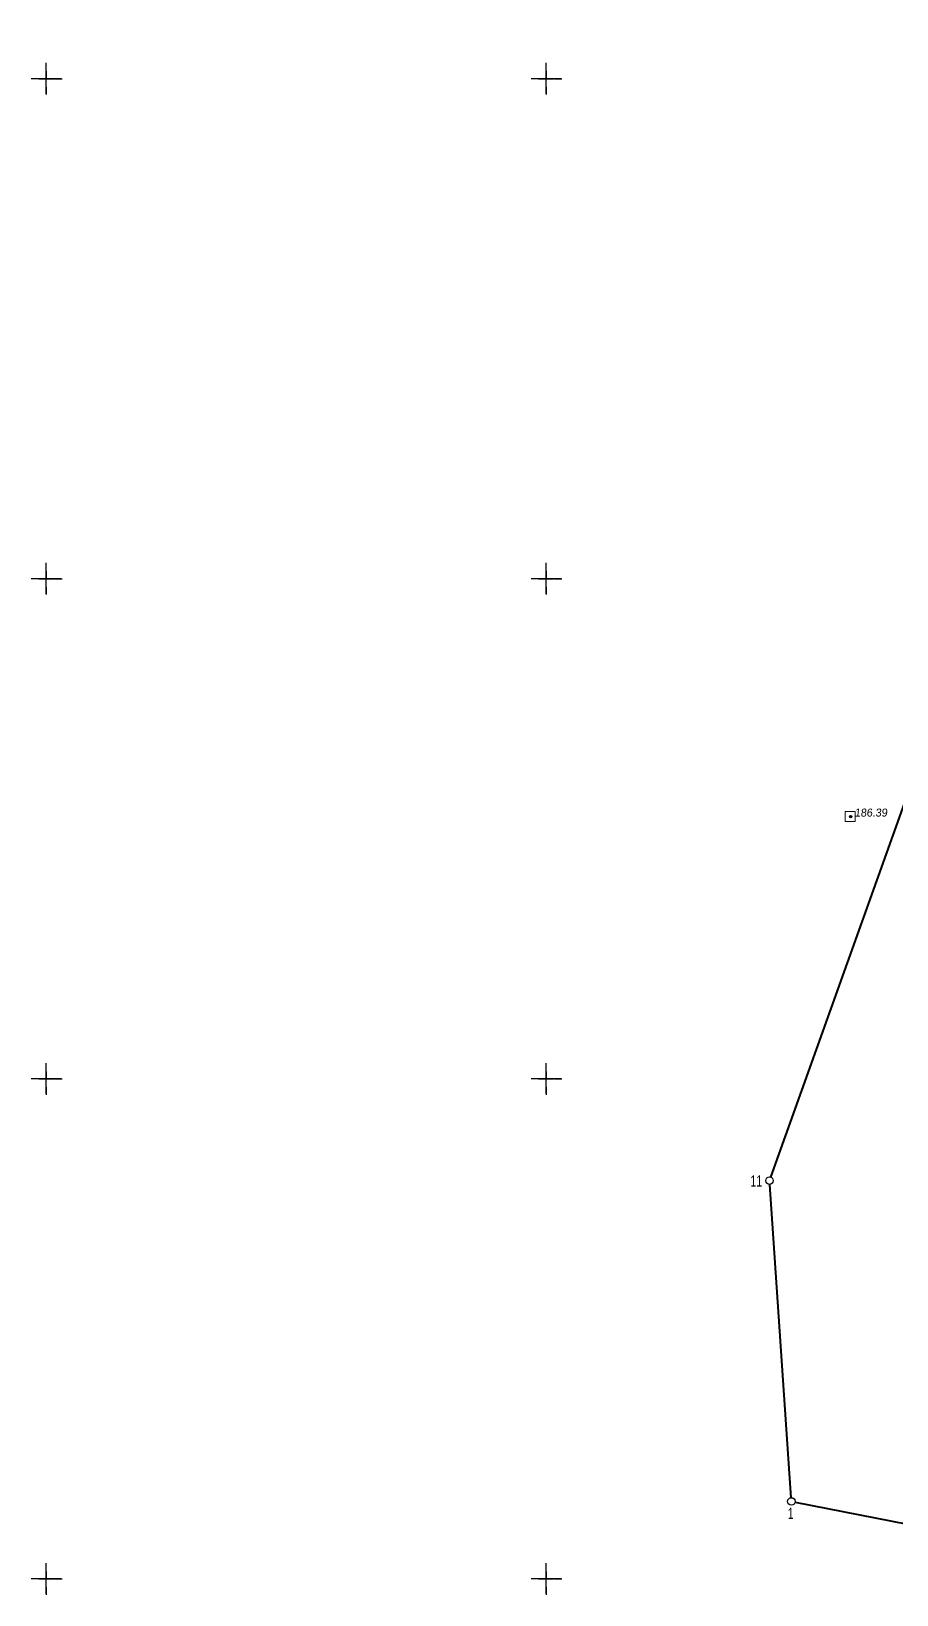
# Model space of a CAD drawing. Header units: millimetres. Extents: x 3232994 to 6468300, y 5635141 to 11269398.
# Drawn here: x 3232994 to 3233340, y 5635194 to 5635819 of the extents above; entities that cross this region are included whole.
import ezdxf
from ezdxf.enums import TextEntityAlignment as Align

# ---------------------------------------------------------------- set-up
doc = ezdxf.new("R2010")
doc.units = ezdxf.units.MM
doc.header["$LTSCALE"] = 2
doc.header["$PDMODE"] = 32
doc.header["$PDSIZE"] = 0.3
doc.linetypes.add('DASHED2', pattern=[9.525, 6.35, -3.175])
for name, color, linetype in [('ВЫСОТЫ', 7, 'Continuous'), ('Гірничий відвід', 7, 'Continuous'), ('ИМЕНА', 7, 'Continuous'), ('кресты', 7, 'Continuous'), ('нвскр.бровка', 7, 'Continuous'), ('ПИКЕТЫ', 7, 'Continuous'), ('ТОКА_СТ', 1, 'Continuous')]:
    doc.layers.add(name, color=color, linetype=linetype)
doc.styles.add('grad', font='grad.shx')
doc.styles.add('universw', font='universw.shx', dxfattribs={"oblique": 10})

# ---------------------------------------------------------------- blocks, each defined once
blk = doc.blocks.new('piket')
at = {"layer": 'ПИКЕТЫ', "linetype": 'Continuous'}
h = blk.add_hatch(color=7, dxfattribs=at)
edge = h.paths.add_edge_path()
edge.add_arc((0, 0), 0.3, 0, 360)
at = {"layer": 'ПИКЕТЫ', "color": 7, "linetype": 'Continuous'}
blk.add_circle((0, 0), 0.3, dxfattribs=at)
at = {"layer": 'ВЫСОТЫ', "style": 'universw', "oblique": 6}
blk.add_attdef('H', (1.88, -0.23), '', height=2, dxfattribs=at)
at = {"layer": 'ИМЕНА', "style": 'universw', "oblique": 10}
blk.add_attdef('NAME', text='', height=2, dxfattribs=at).set_placement((0, 2.37), align=Align.CENTER)
at = {"layer": 'ТОКА_СТ', "style": 'universw', "oblique": 6, "flags": 1}
blk.add_attdef('POINT', text='', height=2, dxfattribs=at).set_placement((0, -2.79), align=Align.CENTER)

msp = doc.modelspace()

# ---------------------------------------------------------------- linework, layer by layer
at = {"layer": 'Гірничий відвід', "color": 7, "linetype": 'Continuous', "lineweight": 40}
for points in [[(3233289.93, 5635360.72), (3233466.87, 5635855.06)], [(3233298.08, 5635232.48), (3233289.53, 5635357.79)], [(3233299.66, 5635230.69), (3233486.33, 5635194.19)]]:
    msp.add_lwpolyline(points, dxfattribs=at)
at = {"layer": 'кресты'}
for p, q in [((3233000, 5635800.32), (3233000, 5635806.33)), ((3233200, 5635800.32), (3233200, 5635806.33)), ((3233000, 5635800), (3232993.99, 5635800)), ((3233006.01, 5635800), (3233000, 5635800)), ((3233000, 5635793.99), (3233000, 5635800)), ((3233200, 5635800), (3233193.99, 5635800)), ((3233206.01, 5635800), (3233200, 5635800)), ((3233200, 5635793.99), (3233200, 5635800)), ((3233000, 5635600.32), (3233000, 5635606.33)), ((3233200, 5635600.32), (3233200, 5635606.33)), ((3233000, 5635600), (3232993.99, 5635600)), ((3233006.01, 5635600), (3233000, 5635600)), ((3233000, 5635593.99), (3233000, 5635600)), ((3233200, 5635600), (3233193.99, 5635600)), ((3233206.01, 5635600), (3233200, 5635600)), ((3233200, 5635593.99), (3233200, 5635600)), ((3233000, 5635400.32), (3233000, 5635406.33)), ((3233200, 5635400.32), (3233200, 5635406.33)), ((3233000, 5635400), (3232993.99, 5635400)), ((3233006.01, 5635400), (3233000, 5635400)), ((3233000, 5635393.99), (3233000, 5635400)), ((3233200, 5635400), (3233193.99, 5635400)), ((3233206.01, 5635400), (3233200, 5635400)), ((3233200, 5635393.99), (3233200, 5635400)), ((3233000, 5635200.32), (3233000, 5635206.33)), ((3233200, 5635200.32), (3233200, 5635206.33)), ((3233000, 5635200), (3232993.99, 5635200)), ((3233006.01, 5635200), (3233000, 5635200)), ((3233000, 5635193.99), (3233000, 5635200)), ((3233200, 5635200), (3233193.99, 5635200)), ((3233206.01, 5635200), (3233200, 5635200)), ((3233200, 5635193.99), (3233200, 5635200))]:
    msp.add_line(p, q, dxfattribs=at)
at = {"layer": 'кресты', "color": 7, "linetype": 'Continuous'}
for p, q in [((3232997, 5635800), (3233003, 5635800)), ((3232997, 5635800), (3233000, 5635800)), ((3233000, 5635797), (3233000, 5635803)), ((3233000, 5635797), (3233000, 5635803)), ((3233000, 5635803), (3233000, 5635800)), ((3233000, 5635800), (3233003, 5635800)), ((3233003.33, 5635800), (3233006.33, 5635800)), ((3233197, 5635800), (3233203, 5635800)), ((3233197, 5635800), (3233203, 5635800)), ((3233197, 5635800), (3233200, 5635800)), ((3233200, 5635797), (3233200, 5635803)), ((3233200, 5635797), (3233200, 5635803)), ((3233200, 5635803), (3233200, 5635800)), ((3233203.33, 5635800), (3233206.33, 5635800)), ((3233000, 5635796.67), (3233000, 5635793.67)), ((3233200, 5635796.67), (3233200, 5635793.67)), ((3232997, 5635600), (3233003, 5635600)), ((3232997, 5635600), (3233000, 5635600)), ((3233000, 5635597), (3233000, 5635603)), ((3233000, 5635597), (3233000, 5635603)), ((3233000, 5635603), (3233000, 5635600)), ((3233000, 5635600), (3233003, 5635600)), ((3233003.33, 5635600), (3233006.33, 5635600)), ((3233197, 5635600), (3233203, 5635600)), ((3233197, 5635600), (3233203, 5635600)), ((3233197, 5635600), (3233200, 5635600)), ((3233200, 5635597), (3233200, 5635603)), ((3233200, 5635597), (3233200, 5635603)), ((3233200, 5635603), (3233200, 5635600)), ((3233203.33, 5635600), (3233206.33, 5635600)), ((3233000, 5635596.67), (3233000, 5635593.67)), ((3233200, 5635596.67), (3233200, 5635593.67)), ((3232997, 5635400), (3233003, 5635400)), ((3232997, 5635400), (3233000, 5635400)), ((3233000, 5635397), (3233000, 5635403)), ((3233000, 5635397), (3233000, 5635403)), ((3233000, 5635403), (3233000, 5635400)), ((3233000, 5635400), (3233003, 5635400)), ((3233003.33, 5635400), (3233006.33, 5635400)), ((3233197, 5635400), (3233203, 5635400)), ((3233197, 5635400), (3233203, 5635400)), ((3233197, 5635400), (3233200, 5635400)), ((3233200, 5635397), (3233200, 5635403)), ((3233200, 5635397), (3233200, 5635403)), ((3233200, 5635403), (3233200, 5635400)), ((3233203.33, 5635400), (3233206.33, 5635400)), ((3233000, 5635396.67), (3233000, 5635393.67)), ((3233200, 5635396.67), (3233200, 5635393.67)), ((3232997, 5635200), (3233003, 5635200)), ((3232997, 5635200), (3233000, 5635200)), ((3233000, 5635197), (3233000, 5635203)), ((3233000, 5635197), (3233000, 5635203)), ((3233000, 5635203), (3233000, 5635200)), ((3233000, 5635200), (3233003, 5635200)), ((3233003.33, 5635200), (3233006.33, 5635200)), ((3233197, 5635200), (3233203, 5635200)), ((3233197, 5635200), (3233203, 5635200)), ((3233197, 5635200), (3233200, 5635200)), ((3233200, 5635197), (3233200, 5635203)), ((3233200, 5635197), (3233200, 5635203)), ((3233200, 5635203), (3233200, 5635200)), ((3233203.33, 5635200), (3233206.33, 5635200)), ((3233000, 5635196.67), (3233000, 5635193.67)), ((3233200, 5635196.67), (3233200, 5635193.67))]:
    msp.add_line(p, q, dxfattribs=at)
at = {"layer": 'кресты', "color": 7, "linetype": 'DASHED2', "lineweight": 20}
for p, q in [((3233319.76, 5635506.9, 186.44), (3233323.76, 5635506.9, 186.44)), ((3233323.76, 5635505.97, 186.44), (3233323.76, 5635506.9, 186.44)), ((3233323.76, 5635505.97, 186.44), (3233323.76, 5635502.9, 186.44))]:
    msp.add_line(p, q, dxfattribs=at)
at = {"layer": 'кресты', "color": 7, "linetype": 'DASHED2', "lineweight": 20, "elevation": 186.44}
msp.add_lwpolyline([(3233323.76, 5635502.9), (3233319.76, 5635502.9), (3233319.76, 5635506.9)], dxfattribs=at)
at = {"layer": 'кресты', "color": 7, "linetype": 'DASHED2', "lineweight": 20}
for p in [(3233321.76, 5635504.9, 186.44), (3233321.88, 5635504.87, 186.39)]:
    msp.add_point(p, dxfattribs=at)
at = {"layer": 'нвскр.бровка', "color": 7}
for centre in [(3233289.42, 5635359.3), (3233298.18, 5635230.98)]:
    msp.add_circle(centre, 1.51, dxfattribs=at)

# ---------------------------------------------------------------- block references
at = {"layer": 'ПИКЕТЫ', "color": 4}
ref = msp.add_blockref('piket', (3233321.87, 5635504.89, 186.39), dxfattribs=dict(at, xscale=1.600000000093132, yscale=1.599999999627471, zscale=1.6))
ref.add_attrib('H', '186.39', (3233323.47, 5635504.89, -111.83), dxfattribs={"layer": 'ВЫСОТЫ', "height": 3.2, "style": 'universw', "oblique": 6})

# ---------------------------------------------------------------- texts
at = {"layer": 'ИМЕНА', "color": 0, "style": 'grad', "width": 0.7}
for tag, p in [('11', (3233286.48, 5635356.92)), ('1', (3233299.1, 5635223.96))]:
    msp.add_attdef(tag, text='', height=4.5, dxfattribs=at).set_placement(p, align=Align.RIGHT)

doc.saveas('drawing.dxf')
